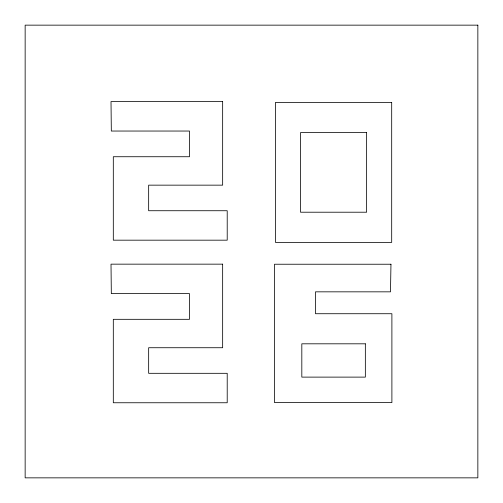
<?xml version="1.0" encoding="UTF-8"?>
<svg xmlns="http://www.w3.org/2000/svg" width="503" height="503" viewBox="0 0 503 503"><rect width="100%" height="100%" fill="white"/><g stroke="black" fill="none" stroke-linecap="round" stroke-linejoin="round"><path stroke-width="0.75" d="M390.963 264.232L390.491 291.834L315.494 291.834L315.494 313.727L391.894 313.727L391.894 402.589L274.5 402.589L274.5 264.232L390.963 264.232M477.85 25.15L25.15 25.15L25.15 477.85L477.85 477.85L477.85 25.15M222.653 101.575L111.012 101.575L111.326 131.038L189.48 131.038L189.48 156.735L113.307 156.735L113.307 240.176L227.211 240.176L227.211 210.732L148.655 210.732L148.655 185.154L222.653 185.154L222.653 101.575M391.692 102.405L275.474 102.405L275.474 242.396L391.692 242.396L391.692 102.405M366.63 132.591L300.536 132.591L300.536 212.209L366.63 212.209L366.63 132.591M222.653 264.157L111.012 264.157L111.326 293.62L189.48 293.62L189.48 319.317L113.307 319.317L113.307 402.758L227.211 402.758L227.211 373.314L148.655 373.314L148.655 347.73L222.653 347.73L222.653 264.157M365.348 343.813L301.819 343.813L301.819 377.118L365.348 377.118L365.348 343.813"/></g></svg>
